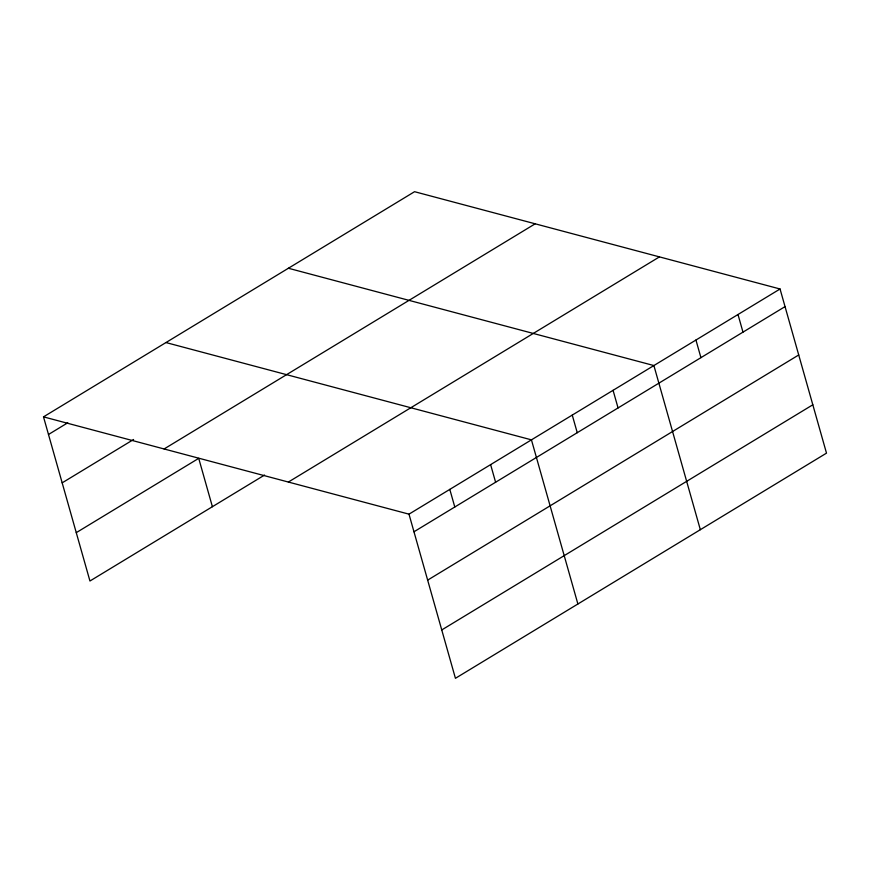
<?xml version="1.0" encoding="UTF-8"?>
<svg xmlns="http://www.w3.org/2000/svg" width="870" height="870" viewBox="0 0 870 870"><rect width="100%" height="100%" fill="white"/><g stroke="black" fill="none" stroke-linecap="round" stroke-linejoin="round"><path stroke-width="1.3" d="M43.5 416.86L414.566 191.694L780.053 288.992L826.5 453.139L455.434 678.306L408.987 514.159L43.5 416.86L89.947 581.008L264.556 475.053M48.492 434.489L67.762 422.787M62.172 482.839L133.599 439.491M164.115 448.963L535.18 223.808M76.266 532.657L198.719 458.349L212.4 506.71M288.372 482.045L659.438 256.889M408.987 514.159L780.053 288.992M413.968 531.777L785.034 306.621M427.648 580.127L798.725 354.971M441.753 629.945L812.819 404.789M288.405 268.254L653.892 365.552L700.339 529.699M165.952 342.552L531.439 439.85L577.887 603.997M737.999 314.505L742.98 332.133M695.946 340.029L700.926 357.657M613.067 390.315L618.059 407.943M572.253 415.088L577.245 432.705M490.615 464.623L495.606 482.241M449.801 489.386L454.792 507.014"/></g></svg>
